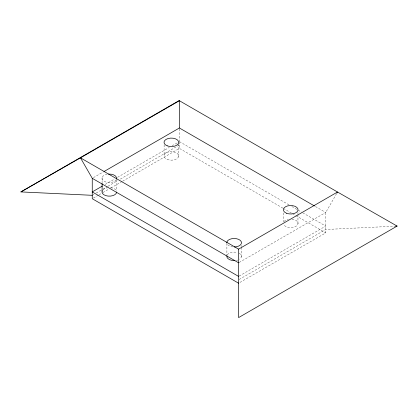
<?xml version="1.0" encoding="UTF-8"?>
<svg xmlns="http://www.w3.org/2000/svg" width="418" height="418" viewBox="0 0 418 418"><rect width="100%" height="100%" fill="white"/><g stroke="black" fill="none" stroke-linecap="round" stroke-linejoin="round"><path stroke-width="0.31" stroke-dasharray="2.09 1.57" d="M336.574 193.68L325.747 212.48L325.747 232.889L239.153 282.881M93.376 177.66L103.497 171.819M105.184 184.448L114.746 178.93M117.557 177.305L169.285 147.439M172.096 145.819L177.723 142.569M92.817 194.992L93.94 194.344M96.187 193.043L102.373 189.474M102.938 189.145L107.436 186.548M107.996 186.224L117.557 180.707M120.368 179.082L179.406 144.999M93.376 198.069L98.439 195.143M98.998 194.819L102.373 192.87M102.938 192.546L108.56 189.302M110.807 188.006L122.056 181.511M122.615 181.187L179.406 148.4L282.803 208.096M239.153 262.478L325.747 212.48L315.01 206.283M239.153 276.079L325.747 226.086L302.015 212.386M239.153 279.48L325.747 229.487L395.804 226.148M179.406 141.597L289.021 204.883M291.848 206.513L301.451 212.057M283.373 208.42L291.848 213.316M292.412 213.64L295.233 215.27M295.803 215.599L325.747 232.889M297.961 212.422L297.961 213.718M297.961 214.361L297.961 224.079M283.472 212.914L283.472 221.984M241.379 245.397L241.379 246.693M241.379 247.341L241.379 257.06M226.896 243.302L226.896 254.964M179.406 128.838L179.406 141.122M179.406 141.765L179.406 148.4M178.601 143.698L178.601 156.656M164.117 144.842L164.117 155.209M116.575 179.683L116.575 191.345M102.091 177.587L102.091 182.77M291.968 219.173A7.352 4.243 0 0 1 298.06 223.552A7.352 4.243 0 0 1 291.304 227.585A7.352 4.243 0 0 1 283.519 224.22M284.099 221.509A7.352 4.243 0 0 1 288.504 219.309M103.063 189.704A7.352 4.243 0 0 1 107.123 187.87M110.587 187.734A7.352 4.243 0 0 1 116.528 191.047M116.23 179.787A7.352 4.243 0 0 1 104.014 181.24A7.352 4.243 0 0 1 107.123 174.264M239.148 253.23A7.352 4.243 0 0 1 239.514 259.228M237.727 260.038A7.352 4.243 0 0 1 236.348 260.383M227.24 254.86A7.352 4.243 0 0 1 237.335 252.514M232.883 246.913A7.352 4.243 0 0 1 226.943 243.6M167.179 159.42A7.352 4.243 0 0 0 178.685 156.275A7.352 4.243 0 0 0 168.214 152.095A7.352 4.243 0 0 0 167.179 159.42"/><path stroke-width="0.63" d="M336.892 193.126L337.525 192.019L397.1 226.086L238.594 317.596L238.594 249.138L80.475 157.847L20.9 191.914L92.253 195.316M20.9 191.914L179.406 100.404L179.406 127.992L314.446 205.959M104.061 171.495L179.406 127.992M102.373 186.073L92.253 191.914L238.594 276.402M238.594 249.138L337.525 192.019L179.406 100.728L80.475 157.847L92.253 178.314L92.253 198.717L238.594 283.205M395.804 226.148L397.1 226.086M92.253 178.314L238.594 262.802M102.091 183.418L102.091 191.193M116.659 192.259A7.352 4.243 0 0 1 108.079 196.094A7.352 4.243 0 0 1 102.232 190.817M108.549 174.092A7.352 4.243 0 0 1 116.575 179.035M234.921 260.555A7.352 4.243 0 0 1 226.896 255.612M226.786 242.78A7.352 4.243 0 0 1 234.049 238.49A7.352 4.243 0 0 1 241.484 242.686A7.352 4.243 0 0 1 234.221 246.975M167.179 145.819A7.352 4.243 0 0 0 178.685 142.674A7.352 4.243 0 0 0 168.214 138.494A7.352 4.243 0 0 0 167.179 145.819M286.534 213.243A7.352 4.243 0 0 0 298.044 210.097A7.352 4.243 0 0 0 287.574 205.917A7.352 4.243 0 0 0 286.534 213.243"/></g></svg>
